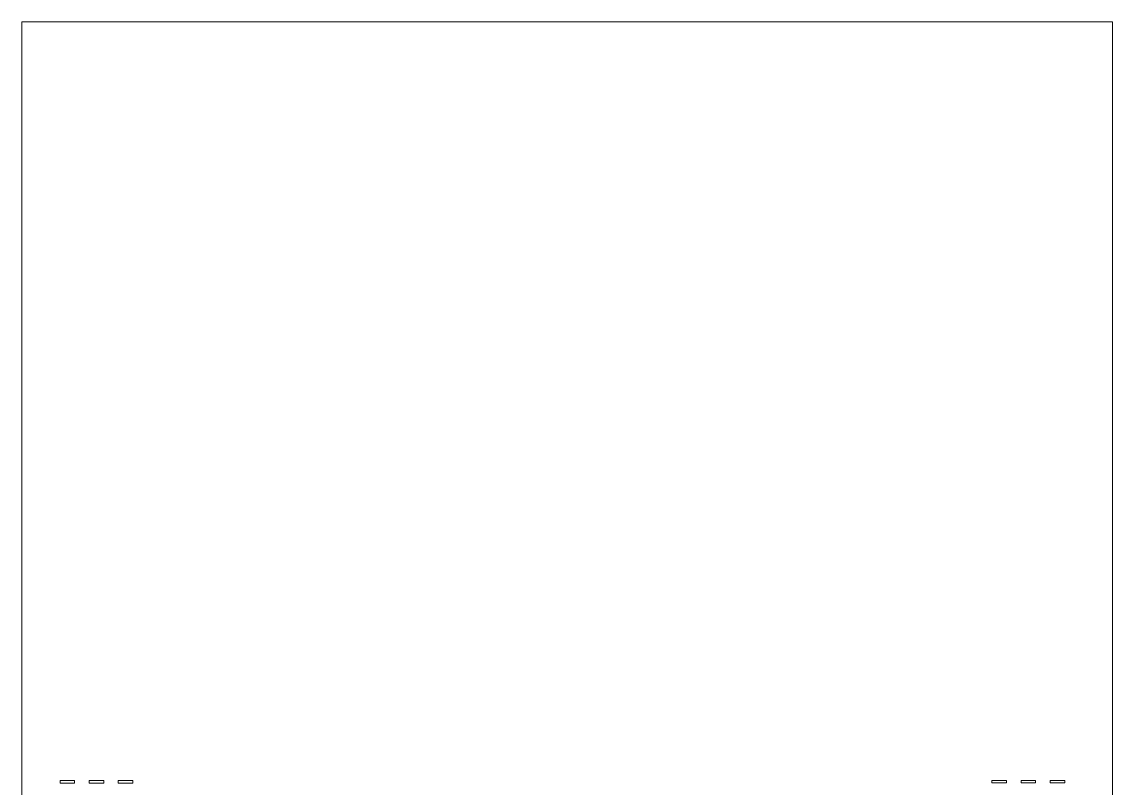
# Model space of a CAD drawing. Header units: centimetres. Extents: x -16.3 to 16.3, y -13.7 to 13.7.
# Drawn here: x 2.11 to 16.25, y -3.5 to 6.43 of the extents above; entities that cross this region are included whole.
import ezdxf

# ---------------------------------------------------------------- set-up
doc = ezdxf.new("R2010")
doc.units = ezdxf.units.CM
doc.header["$MEASUREMENT"] = 0
doc.layers.add('Layer 1', color=7, linetype='Continuous')

msp = doc.modelspace()

# ---------------------------------------------------------------- linework, layer by layer
at = {"layer": 'Layer 1', "color": 254, "lineweight": 13}
for points, knots in [([(2.10697, 6.43101), (2.10697, 6.43101), (2.10697, -10.46791), (2.10697, -10.46791), (2.10697, -10.46791), (2.10697, -10.46791), (2.1109, -10.46791), (2.1109, -10.46791), (2.1109, -10.46791), (2.1109, -10.46791), (2.1109, -10.62321), (2.1109, -10.62321), (2.1109, -10.62321), (2.1109, -11.07774), (2.4547, -11.45219), (2.89623, -11.50094), (2.89623, -11.50094), (2.89621, -11.5028), (2.89623, -11.504), (2.89623, -11.50585), (2.89623, -11.50585), (2.89623, -11.50826), (2.89622, -11.51034), (2.89623, -11.51273), (2.89623, -11.51273), (2.46063, -11.56699), (2.12367, -11.93819), (2.12367, -12.38849), (2.12367, -12.38849), (2.12367, -12.87615), (2.51867, -13.27211), (3.00631, -13.27211), (3.00631, -13.27211), (3.33883, -13.27211), (3.62829, -13.08763), (3.77887, -12.81605), (3.77887, -12.81605), (3.92945, -13.08763), (4.21891, -13.27211), (4.55143, -13.27211), (4.55143, -13.27211), (4.88397, -13.27211), (5.17341, -13.08763), (5.32399, -12.81605), (5.32399, -12.81605), (5.47458, -13.08763), (5.76401, -13.27211), (6.09655, -13.27211), (6.09655, -13.27211), (6.42907, -13.27211), (6.71851, -13.08763), (6.86911, -12.81605), (6.86911, -12.81605), (7.01969, -13.08763), (7.30917, -13.27211), (7.64167, -13.27211), (7.64167, -13.27211), (7.97423, -13.27211), (8.26366, -13.08763), (8.41423, -12.81605), (8.41423, -12.81605), (8.56484, -13.08763), (8.85428, -13.27211), (9.18679, -13.27211), (9.18679, -13.27211), (9.51935, -13.27211), (9.80878, -13.08763), (9.95935, -12.81605), (9.95935, -12.81605), (10.10996, -13.08763), (10.4004, -13.27211), (10.73289, -13.27211), (10.73289, -13.27211), (11.06545, -13.27211), (11.35488, -13.08763), (11.50545, -12.81605), (11.50545, -12.81605), (11.65606, -13.08763), (11.94551, -13.27211), (12.27801, -13.27211), (12.27801, -13.27211), (12.61057, -13.27211), (12.9, -13.08763), (13.05057, -12.81605), (13.05057, -12.81605), (13.20118, -13.08763), (13.49063, -13.27211), (13.82313, -13.27211), (13.82313, -13.27211), (14.15569, -13.27211), (14.44512, -13.08763), (14.59569, -12.81605), (14.59569, -12.81605), (14.74631, -13.08763), (15.03574, -13.27211), (15.36825, -13.27211), (15.36825, -13.27211), (15.85591, -13.27211), (16.25089, -12.87614), (16.25089, -12.38849), (16.25089, -12.38849), (16.25089, -11.93818), (15.91399, -11.56701), (15.47833, -11.51273), (15.47833, -11.51273), (15.47841, -11.51036), (15.47833, -11.50822), (15.47833, -11.50585), (15.47833, -11.50585), (15.47833, -11.50585), (15.47833, -11.497), (15.47833, -11.497), (15.47833, -11.497), (15.90804, -11.4374), (16.23909, -11.06931), (16.23909, -10.62321), (16.23909, -10.62321), (16.23909, -10.62321), (16.23909, -10.46791), (16.23909, -10.46791), (16.23909, -10.46791), (16.23909, -10.46791), (16.24302, -10.46791), (16.24302, -10.46791), (16.24302, -10.46791), (16.24302, -10.46791), (16.24302, 6.43101), (16.24302, 6.43101), (16.24302, 6.43101), (16.24302, 6.43101), (2.10702, 6.43101), (2.10702, 6.43101), (2.10702, 6.43101), (2.10702, 6.43101), (2.10697, 6.43101), (2.10697, 6.43101)], [0, 0, 0, 0, 0.02857143, 0.02857143, 0.02857143, 0.02857143, 0.05714286, 0.05714286, 0.05714286, 0.05714286, 0.08571429, 0.08571429, 0.08571429, 0.08571429, 0.11428571, 0.11428571, 0.11428571, 0.11428571, 0.14285714, 0.14285714, 0.14285714, 0.14285714, 0.17142857, 0.17142857, 0.17142857, 0.17142857, 0.2, 0.2, 0.2, 0.2, 0.22857143, 0.22857143, 0.22857143, 0.22857143, 0.25714286, 0.25714286, 0.25714286, 0.25714286, 0.28571429, 0.28571429, 0.28571429, 0.28571429, 0.31428571, 0.31428571, 0.31428571, 0.31428571, 0.34285714, 0.34285714, 0.34285714, 0.34285714, 0.37142857, 0.37142857, 0.37142857, 0.37142857, 0.4, 0.4, 0.4, 0.4, 0.42857143, 0.42857143, 0.42857143, 0.42857143, 0.45714286, 0.45714286, 0.45714286, 0.45714286, 0.48571429, 0.48571429, 0.48571429, 0.48571429, 0.51428571, 0.51428571, 0.51428571, 0.51428571, 0.54285714, 0.54285714, 0.54285714, 0.54285714, 0.57142857, 0.57142857, 0.57142857, 0.57142857, 0.6, 0.6, 0.6, 0.6, 0.62857143, 0.62857143, 0.62857143, 0.62857143, 0.65714286, 0.65714286, 0.65714286, 0.65714286, 0.68571429, 0.68571429, 0.68571429, 0.68571429, 0.71428571, 0.71428571, 0.71428571, 0.71428571, 0.74285714, 0.74285714, 0.74285714, 0.74285714, 0.77142857, 0.77142857, 0.77142857, 0.77142857, 0.8, 0.8, 0.8, 0.8, 0.82857143, 0.82857143, 0.82857143, 0.82857143, 0.85714286, 0.85714286, 0.85714286, 0.85714286, 0.88571429, 0.88571429, 0.88571429, 0.88571429, 0.91428571, 0.91428571, 0.91428571, 0.91428571, 0.94285714, 0.94285714, 0.94285714, 0.94285714, 1, 1, 1, 1]), ([(2.60235, -3.40581), (2.60235, -3.40581), (2.79107, -3.40581), (2.79107, -3.40581), (2.79107, -3.40581), (2.79107, -3.40581), (2.79107, -3.43726), (2.79107, -3.43726), (2.79107, -3.43726), (2.79107, -3.43726), (2.60235, -3.43726), (2.60235, -3.43726), (2.60235, -3.43726), (2.60235, -3.43726), (2.60235, -3.40581), (2.60235, -3.40581)], [0, 0, 0, 0, 0.2, 0.2, 0.2, 0.2, 0.4, 0.4, 0.4, 0.4, 0.6, 0.6, 0.6, 0.6, 1, 1, 1, 1]), ([(2.97978, -3.40581), (2.97978, -3.40581), (3.1685, -3.40581), (3.1685, -3.40581), (3.1685, -3.40581), (3.1685, -3.40581), (3.1685, -3.43726), (3.1685, -3.43726), (3.1685, -3.43726), (3.1685, -3.43726), (2.97978, -3.43726), (2.97978, -3.43726), (2.97978, -3.43726), (2.97978, -3.43726), (2.97978, -3.40581), (2.97978, -3.40581)], [0, 0, 0, 0, 0.2, 0.2, 0.2, 0.2, 0.4, 0.4, 0.4, 0.4, 0.6, 0.6, 0.6, 0.6, 1, 1, 1, 1]), ([(3.35721, -3.40581), (3.35721, -3.40581), (3.54593, -3.40581), (3.54593, -3.40581), (3.54593, -3.40581), (3.54593, -3.40581), (3.54593, -3.43726), (3.54593, -3.43726), (3.54593, -3.43726), (3.54593, -3.43726), (3.35721, -3.43726), (3.35721, -3.43726), (3.35721, -3.43726), (3.35721, -3.43726), (3.35721, -3.40581), (3.35721, -3.40581)], [0, 0, 0, 0, 0.2, 0.2, 0.2, 0.2, 0.4, 0.4, 0.4, 0.4, 0.6, 0.6, 0.6, 0.6, 1, 1, 1, 1]), ([(14.68016, -3.40384), (14.68016, -3.40384), (14.86888, -3.40384), (14.86888, -3.40384), (14.86888, -3.40384), (14.86888, -3.40384), (14.86888, -3.43529), (14.86888, -3.43529), (14.86888, -3.43529), (14.86888, -3.43529), (14.68016, -3.43529), (14.68016, -3.43529), (14.68016, -3.43529), (14.68016, -3.43529), (14.68016, -3.40384), (14.68016, -3.40384)], [0, 0, 0, 0, 0.2, 0.2, 0.2, 0.2, 0.4, 0.4, 0.4, 0.4, 0.6, 0.6, 0.6, 0.6, 1, 1, 1, 1]), ([(15.0576, -3.40384), (15.0576, -3.40384), (15.24632, -3.40384), (15.24632, -3.40384), (15.24632, -3.40384), (15.24632, -3.40384), (15.24632, -3.43529), (15.24632, -3.43529), (15.24632, -3.43529), (15.24632, -3.43529), (15.0576, -3.43529), (15.0576, -3.43529), (15.0576, -3.43529), (15.0576, -3.43529), (15.0576, -3.40384), (15.0576, -3.40384)], [0, 0, 0, 0, 0.2, 0.2, 0.2, 0.2, 0.4, 0.4, 0.4, 0.4, 0.6, 0.6, 0.6, 0.6, 1, 1, 1, 1]), ([(15.43503, -3.40384), (15.43503, -3.40384), (15.62375, -3.40384), (15.62375, -3.40384), (15.62375, -3.40384), (15.62375, -3.40384), (15.62375, -3.43529), (15.62375, -3.43529), (15.62375, -3.43529), (15.62375, -3.43529), (15.43503, -3.43529), (15.43503, -3.43529), (15.43503, -3.43529), (15.43503, -3.43529), (15.43503, -3.40384), (15.43503, -3.40384)], [0, 0, 0, 0, 0.2, 0.2, 0.2, 0.2, 0.4, 0.4, 0.4, 0.4, 0.6, 0.6, 0.6, 0.6, 1, 1, 1, 1])]:
    msp.add_open_spline(points, degree=3, knots=knots, dxfattribs=at)

doc.saveas('drawing.dxf')
